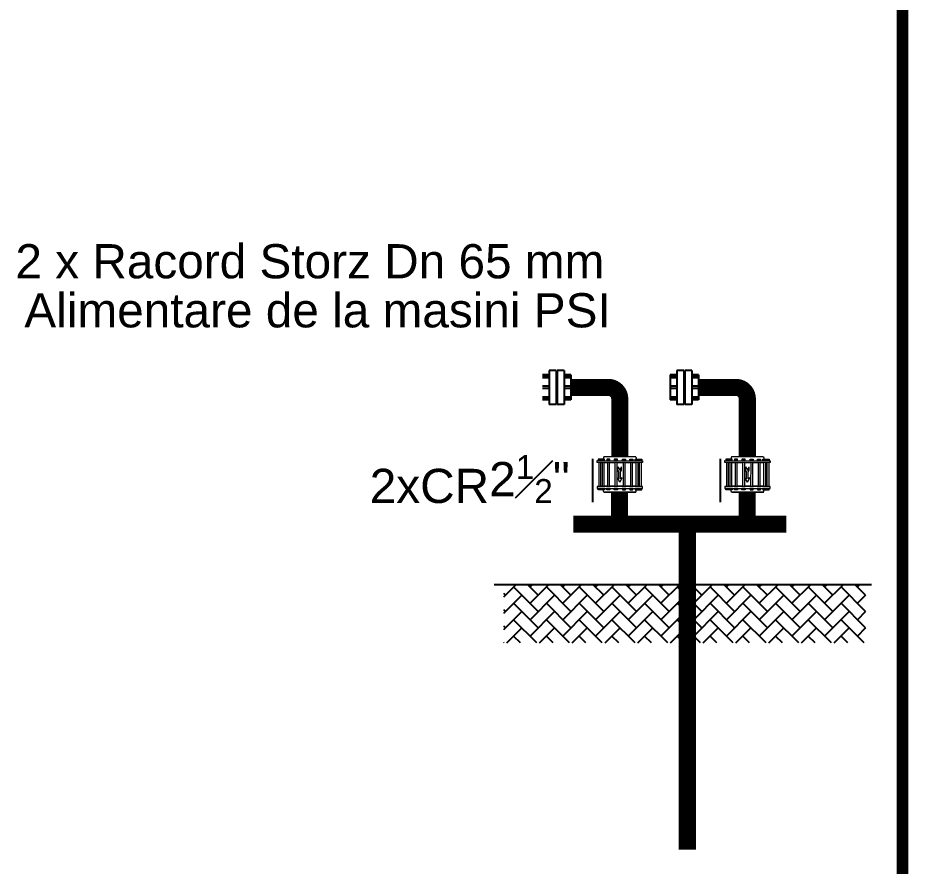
# Model space of a CAD drawing. Extents: x -6531732 to 89637, y -8915 to 32458.
# Drawn here: x 6742 to 10649, y 23759 to 27481 of the extents above; entities that cross this region are included whole.
import ezdxf
from ezdxf.enums import TextEntityAlignment as Align

# ---------------------------------------------------------------- set-up
doc = ezdxf.new("R2010")
doc.units = 0
for name, color, linetype, lineweight in [('SAN-MC-COLD WATER', 5, 'Continuous', 30), ('SAN-MC-Racorduri PSI', 140, 'Continuous', 5), ('SAN-MC-VALVE', 7, 'Continuous', 5)]:
    doc.layers.add(name, color=color, linetype=linetype, lineweight=lineweight)
doc.layers.add('SAN-MC-TEXT', color=7, linetype='Continuous')
doc.styles.get("Standard").update_dxf_attribs({"font": 'arial.ttf'})
doc.linetypes.add('PSI_LINE', pattern='A,300,-150,["PSI",Standard,S=0.5,R=0,X=-130,Y=-30],-5', length=455)
doc.dimstyles.get("Standard").update_dxf_attribs({"dimtxt": 0.18, "dimasz": 0.18, "dimexe": 0.18, "dimexo": 0.0625, "dimgap": 0.09, "dimtad": 0, "dimtih": 1, "dimtoh": 1, "dimdec": 4, "dimzin": 0, "dimdsep": 46, "dimtxsty": 'Standard', "dimcen": 0.09, "dimadec": 0, "dimazin": 0, "dimtfac": 1, "dimtdec": 4, "dimtofl": 0, "dimtmove": 0, "dimatfit": 3, "dimfxl": 1, "dimtolj": 1, "dimtzin": 0, "dimarcsym": 0})

# ---------------------------------------------------------------- blocks, each defined once
blk = doc.blocks.new('Clapeta Sens')
at = {"layer": 'SAN-MC-VALVE'}
for p, q in [((-99.3, 129.5), (99.2, 129.6)), ((-92.8, 129.5), (-92.8, 25.1)), ((-92.3, 139.3), (-92.3, 143.8)), ((-85.5, 139.3), (-85.5, 143.8)), ((-84.9, 129.5), (-84.9, 25.1)), ((-84.9, 127.9), (-78.2, 127.9)), ((-78.2, 129.5), (-78.2, 25.1)), ((-77.7, 139.3), (-77.7, 143.9)), ((-70, 154.7), (-73.5, 144.5)), ((-70.9, 139.3), (-70.9, 143.9)), ((-70.4, 129.5), (-70.4, 25.1)), ((-70.4, 127.9), (-54.3, 128)), ((-70, 154.7), (69.9, 154.8)), ((-54.3, 129.5), (-54.3, 25.1)), ((-53.8, 139.4), (-53.8, 143.9)), ((-47, 139.4), (-47, 143.9)), ((-46.4, 129.5), (-46.4, 25.1)), ((-46.4, 128), (-21.6, 128)), ((-21.6, 129.6), (-21.6, 25.1)), ((-21.1, 139.4), (-21.1, 143.9)), ((-14.3, 139.4), (-14.3, 143.9)), ((-13.8, 129.6), (-13.7, 25.2)), ((-13.8, 128), (13.7, 128)), ((13.7, 129.6), (13.7, 25.2)), ((14.2, 139.4), (14.2, 143.9)), ((21, 139.4), (21, 143.9)), ((21.6, 129.6), (21.6, 25.2)), ((21.6, 128), (46.4, 128)), ((46.4, 129.6), (46.4, 25.2)), ((46.9, 139.4), (46.9, 143.9)), ((53.7, 139.4), (53.7, 144)), ((54.2, 129.6), (54.2, 25.2)), ((54.2, 128), (70.3, 128)), ((69.9, 154.8), (73.4, 144.6)), ((70.3, 129.6), (70.3, 25.2)), ((70.8, 139.5), (70.8, 144)), ((77.6, 139.5), (77.6, 144)), ((78.2, 129.6), (78.2, 25.2)), ((78.2, 128.1), (84.9, 128.1)), ((84.9, 129.6), (84.9, 25.2)), ((85.4, 139.5), (85.4, 144)), ((92.2, 139.5), (92.2, 144)), ((92.7, 129.6), (92.7, 25.2)), ((0.7, 96.6), (-7.6, 111)), ((-7.6, 96.3), (-7.6, 111)), ((-3.3, 88.9), (-7.6, 96.3)), ((-3.3, 58.7), (-3.3, 88.9)), ((9, 111), (0.7, 96.6)), ((4.7, 88.9), (9, 96.3)), ((4.7, 58.7), (4.7, 88.9)), ((9, 96.3), (9, 111)), ((-9.7, 62.9), (-3.3, 58.7)), ((0.7, 43.9), (-9.7, 62.9)), ((0.7, 43.9), (11.1, 62.9)), ((11.1, 62.9), (4.7, 58.7)), ((-92.2, 15.3), (-92.2, 10.8)), ((-85.4, 15.3), (-85.4, 10.8)), ((-84.9, 26.7), (-78.2, 26.7)), ((-77.7, 15.3), (-77.7, 10.8)), ((-69.9, -0.1), (-73.5, 10.2)), ((-70.9, 15.3), (-70.9, 10.8)), ((-70.4, 26.7), (-54.3, 26.7)), ((69.9, 0.1), (-69.9, -0.1)), ((-69.9, -0.1), (69.9, 0.1)), ((-69.9, -0.1), (69.9, 0.1)), ((-53.7, 15.3), (-53.7, 10.8)), ((-46.9, 15.3), (-46.9, 10.8)), ((-46.4, 26.7), (-21.6, 26.7)), ((-21.1, 15.3), (-21.1, 10.8)), ((-14.3, 15.3), (-14.3, 10.8)), ((-13.8, 26.7), (13.7, 26.7)), ((14.2, 15.3), (14.2, 10.8)), ((21.1, 15.4), (21.1, 10.8)), ((21.6, 26.8), (46.4, 26.8)), ((46.9, 15.4), (46.9, 10.9)), ((53.7, 15.4), (53.7, 10.9)), ((54.2, 26.8), (70.3, 26.8)), ((69.9, 0.1), (73.5, 10.3)), ((69.9, 0.1), (69.9, 0.1)), ((70.9, 15.4), (70.9, 10.9)), ((77.7, 15.4), (77.7, 10.9)), ((78.2, 26.8), (84.9, 26.8)), ((85.4, 15.4), (85.4, 10.9)), ((92.2, 15.4), (92.2, 10.9)), ((-69.9, -0.1), (-69.9, -0.1))]:
    blk.add_line(p, q, dxfattribs=at)
for points in [[(-99.3, 138.1), (-99.3, 129.5), (99.2, 129.6), (99.2, 138.3)], [(-82.1, 139.3), (-82.1, 144), (-82.9, 144.5), (-94.9, 144.4), (-95.7, 144), (-95.7, 139.3)], [(-82.2, 138.2), (-82.2, 139.3), (-66.5, 139.3), (-66.5, 138.2)], [(-67.5, 139.3), (-67.5, 144), (-68.3, 144.5), (-80.3, 144.5), (-81.1, 144), (-81.1, 139.3)], [(-58.2, 138.2), (-58.2, 139.4), (-42.5, 139.4), (-42.5, 138.2)], [(-43.5, 139.4), (-43.6, 144), (-44.3, 144.5), (-56.4, 144.5), (-57.2, 144), (-57.2, 139.4)], [(-25.6, 138.2), (-25.6, 139.4), (-9.8, 139.4), (-9.8, 138.2)], [(-10.9, 139.4), (-10.9, 144), (-11.7, 144.5), (-23.7, 144.5), (-24.5, 144), (-24.5, 139.4)], [(25.5, 138.2), (25.5, 139.4), (9.8, 139.4), (9.8, 138.2)], [(10.8, 139.4), (10.8, 144), (11.6, 144.5), (23.6, 144.5), (24.4, 144.1), (24.4, 139.4)], [(58.1, 138.3), (58.1, 139.4), (42.4, 139.4), (42.4, 138.3)], [(43.5, 139.4), (43.5, 144.1), (44.3, 144.5), (56.3, 144.6), (57.1, 144.1), (57.1, 139.4)], [(82.1, 138.3), (82.1, 139.5), (66.4, 139.4), (66.4, 138.3)], [(67.4, 139.4), (67.4, 144.1), (68.2, 144.6), (80.3, 144.6), (81, 144.1), (81, 139.5)], [(82, 139.5), (82, 144.1), (82.8, 144.6), (94.8, 144.6), (95.6, 144.1), (95.6, 139.5)], [(-99.3, 16.4), (-99.3, 25.1), (99.3, 25.2), (99.3, 16.6)], [(-82, 15.3), (-82, 10.6), (-82.8, 10.2), (-94.9, 10.2), (-95.7, 10.6), (-95.7, 15.3)], [(-82.2, 16.5), (-82.2, 15.3), (-66.4, 15.3), (-66.4, 16.5)], [(-67.5, 15.3), (-67.5, 10.6), (-68.3, 10.2), (-80.3, 10.2), (-81.1, 10.6), (-81.1, 15.3)], [(-58.2, 16.5), (-58.2, 15.3), (-42.5, 15.3), (-42.5, 16.5)], [(-43.5, 15.3), (-43.5, 10.7), (-44.3, 10.2), (-56.3, 10.2), (-57.1, 10.7), (-57.1, 15.3)], [(-25.5, 16.5), (-25.5, 15.3), (-9.8, 15.3), (-9.8, 16.5)], [(-10.9, 15.3), (-10.9, 10.7), (-11.7, 10.2), (-23.7, 10.2), (-24.5, 10.7), (-24.5, 15.3)], [(25.5, 16.5), (25.5, 15.4), (9.8, 15.3), (9.8, 16.5)], [(10.8, 15.3), (10.8, 10.7), (11.6, 10.2), (23.7, 10.2), (24.5, 10.7), (24.5, 15.4)], [(58.2, 16.6), (58.2, 15.4), (42.4, 15.4), (42.4, 16.5)], [(43.5, 15.4), (43.5, 10.7), (44.3, 10.3), (56.3, 10.3), (57.1, 10.7), (57.1, 15.4)], [(82.1, 16.6), (82.1, 15.4), (66.4, 15.4), (66.4, 16.6)], [(67.5, 15.4), (67.5, 10.7), (68.3, 10.3), (80.3, 10.3), (81.1, 10.8), (81.1, 15.4)], [(82, 15.4), (82, 10.8), (82.8, 10.3), (94.8, 10.3), (95.6, 10.8), (95.6, 15.4)]]:
    blk.add_lwpolyline(points, close=True, dxfattribs=at)
for points in [[(-81, 138.2), (-96.7, 138.1), (-96.7, 139.3), (-81, 139.3)], [(80.9, 138.3), (96.7, 138.3), (96.7, 139.5), (80.9, 139.5)], [(-81, 16.5), (-96.7, 16.4), (-96.7, 15.3), (-81, 15.3)], [(81, 16.6), (96.7, 16.6), (96.7, 15.4), (81, 15.4)]]:
    blk.add_lwpolyline(points, dxfattribs=at)
for centre, radius, start, end in [((-94, 141.7), 2.71, 51.1632, 128.9213), ((-88.9, 134.5), 9.95, 70.0269, 110.0577), ((-83.8, 141.7), 2.71, 51.1633, 128.9213), ((-79.4, 141.7), 2.71, 51.1632, 128.9213), ((-74.3, 134.5), 9.95, 70.0269, 110.0577), ((-69.2, 141.7), 2.71, 51.1633, 128.9213), ((-55.5, 141.8), 2.71, 51.1632, 128.9213), ((-50.4, 134.5), 9.95, 70.0269, 110.0577), ((-45.3, 141.8), 2.71, 51.1633, 128.9213), ((-22.8, 141.8), 2.71, 51.1632, 128.9213), ((-17.7, 134.5), 9.95, 70.0269, 110.0577), ((-12.6, 141.8), 2.71, 51.1633, 128.9213), ((12.5, 141.8), 2.71, 51.1633, 128.9213), ((17.6, 134.6), 9.95, 70.0269, 110.0577), ((22.7, 141.8), 2.71, 51.1632, 128.9214), ((45.2, 141.8), 2.71, 51.1633, 128.9213), ((50.3, 134.6), 9.95, 70.0269, 110.0577), ((55.4, 141.8), 2.71, 51.1632, 128.9214), ((69.1, 141.8), 2.71, 51.1633, 128.9213), ((74.2, 134.6), 9.95, 70.0269, 110.0577), ((79.3, 141.9), 2.71, 51.1632, 128.9214), ((83.7, 141.9), 2.71, 51.1633, 128.9213), ((88.8, 134.6), 9.95, 70.0269, 110.0577), ((93.9, 141.9), 2.71, 51.1632, 128.9214), ((-94, 12.9), 2.71, 231.1632, 308.9214), ((-88.8, 20.1), 9.95, 250.0269, 290.0577), ((-83.7, 12.9), 2.71, 231.1633, 308.9213), ((-79.4, 12.9), 2.71, 231.1632, 308.9214), ((-74.3, 20.1), 9.95, 250.0269, 290.0577), ((-69.2, 12.9), 2.71, 231.1633, 308.9213), ((-55.4, 12.9), 2.71, 231.1632, 308.9214), ((-50.3, 20.1), 9.95, 250.0269, 290.0577), ((-45.2, 12.9), 2.71, 231.1633, 308.9213), ((-22.8, 12.9), 2.71, 231.1632, 308.9214), ((-17.7, 20.2), 9.95, 250.0269, 290.0577), ((-12.6, 12.9), 2.71, 231.1633, 308.9213), ((12.5, 12.9), 2.71, 231.1633, 308.9213), ((17.6, 20.2), 9.95, 250.0269, 290.0577), ((22.8, 13), 2.71, 231.1632, 308.9213), ((45.2, 13), 2.71, 231.1633, 308.9213), ((50.3, 20.2), 9.95, 250.0269, 290.0577), ((55.4, 13), 2.71, 231.1632, 308.9213), ((69.2, 13), 2.71, 231.1633, 308.9213), ((74.3, 20.2), 9.95, 250.0269, 290.0577), ((79.4, 13), 2.71, 231.1632, 308.9213), ((83.7, 13), 2.71, 231.1633, 308.9213), ((88.8, 20.2), 9.95, 250.0269, 290.0577), ((93.9, 13), 2.71, 231.1632, 308.9213)]:
    blk.add_arc(centre, radius, start, end, dxfattribs=at)

msp = doc.modelspace()

# ---------------------------------------------------------------- hatches: boundary and pattern name
at = {"layer": 'SAN-MC-TEXT'}
h = msp.add_hatch(dxfattribs=at)
h.set_pattern_fill('AR-HBONE', color=256, scale=0.5, style=0)
h.set_pattern_definition([(45, (-167885.63, 114283.656), (7e-15, 71.842049), [152.4, -50.8]), (135, (-167849.707, 114319.577), (7e-15, 71.842049), [152.4, -50.8])])
h.paths.add_polyline_path([(8874.5, 24995.1), (8874.5, 24738.5), (10464.1, 24738.5), (10464.1, 24995.1)])

# ---------------------------------------------------------------- linework, layer by layer
at = {"layer": 'SAN-MC-COLD WATER', "const_width": 50}
msp.add_lwpolyline([(10624.3, 23160.3), (10624.3, 27986)], dxfattribs=at)
at = {"layer": 'SAN-MC-Racorduri PSI', "linetype": 'PSI_LINE', "ltscale": 2, "const_width": 75}
for points in [[(9383.3, 25554.9), (9383.3, 25809.5, 0.414214), (9333.3, 25859.5), (9169.1, 25859.5)], [(9943.4, 25554.9), (9943.4, 25809.5, 0.414214), (9893.4, 25859.5), (9729.3, 25859.5)]]:
    msp.add_lwpolyline(points, format="xyb", dxfattribs=at)
for points in [[(9382.8, 25400), (9382.8, 25259)], [(9943, 25400), (9943, 25259)], [(9679.9, 23831.9), (9679.9, 25259)]]:
    msp.add_lwpolyline(points, dxfattribs=at)
at = {"layer": 'SAN-MC-Racorduri PSI', "linetype": 'Continuous', "ltscale": 2, "const_width": 75}
msp.add_lwpolyline([(10114.3, 25259), (9180, 25259)], dxfattribs=at)
at = {"layer": 'SAN-MC-TEXT'}
for p, q in [((9074.1, 25914.5), (9044.1, 25914.5)), ((9074.1, 25934.5), (9074.1, 25784.5)), ((9104.1, 25934.5), (9074.1, 25934.5)), ((9104.1, 25934.5), (9104.1, 25784.5)), ((9139.1, 25934.5), (9109.1, 25934.5)), ((9109.1, 25934.5), (9109.1, 25784.5)), ((9139.1, 25934.5), (9139.1, 25784.5)), ((9169.1, 25914.5), (9139.1, 25914.5)), ((9169.1, 25914.5), (9169.1, 25804.5)), ((9634.3, 25914.5), (9604.3, 25914.5)), ((9604.3, 25914.5), (9604.3, 25804.5)), ((9634.3, 25934.5), (9634.3, 25784.5)), ((9664.3, 25934.5), (9634.3, 25934.5)), ((9664.3, 25934.5), (9664.3, 25784.5)), ((9699.3, 25934.5), (9669.3, 25934.5)), ((9669.3, 25934.5), (9669.3, 25784.5)), ((9699.3, 25934.5), (9699.3, 25784.5)), ((9729.3, 25914.5), (9699.3, 25914.5)), ((9729.3, 25914.5), (9729.3, 25804.5)), ((9074.1, 25908), (9044.1, 25908)), ((9074.1, 25902), (9044.1, 25902)), ((9169.1, 25908), (9139.1, 25908)), ((9169.1, 25902), (9139.1, 25902)), ((9634.3, 25908), (9604.3, 25908)), ((9634.3, 25902), (9604.3, 25902)), ((9729.3, 25908), (9699.3, 25908)), ((9729.3, 25902), (9699.3, 25902)), ((9074.1, 25864.5), (9044.1, 25864.5)), ((9074.1, 25854.5), (9044.1, 25854.5)), ((9169.1, 25864.5), (9139.1, 25864.5)), ((9169.1, 25854.5), (9139.1, 25854.5)), ((9634.3, 25864.5), (9604.3, 25864.5)), ((9634.3, 25854.5), (9604.3, 25854.5)), ((9729.3, 25864.5), (9699.3, 25864.5)), ((9729.3, 25854.5), (9699.3, 25854.5)), ((9074.1, 25817), (9044.1, 25817)), ((9074.1, 25811), (9044.1, 25811)), ((9074.1, 25804.5), (9044.1, 25804.5)), ((9169.1, 25817), (9139.1, 25817)), ((9169.1, 25811), (9139.1, 25811)), ((9169.1, 25804.5), (9139.1, 25804.5)), ((9634.3, 25817), (9604.3, 25817)), ((9634.3, 25811), (9604.3, 25811)), ((9634.3, 25804.5), (9604.3, 25804.5)), ((9729.3, 25817), (9699.3, 25817)), ((9729.3, 25811), (9699.3, 25811)), ((9729.3, 25804.5), (9699.3, 25804.5)), ((9104.1, 25784.5), (9074.1, 25784.5)), ((9139.1, 25784.5), (9109.1, 25784.5)), ((9664.3, 25784.5), (9634.3, 25784.5)), ((9699.3, 25784.5), (9669.3, 25784.5)), ((8832.8, 24995.1), (10487.9, 24995.1))]:
    msp.add_line(p, q, dxfattribs=at)

# ---------------------------------------------------------------- block references
at = {"layer": 'SAN-MC-TEXT', "xscale": -1}
for p in [(9384, 25400), (9944.2, 25400)]:
    msp.add_blockref('Clapeta Sens', p, dxfattribs=at)

# ---------------------------------------------------------------- texts
at = {"layer": 'SAN-MC-TEXT'}
for s, p in [('2 x Racord Storz Dn 65 mm', (8023.5, 26413.2)), ('Alimentare de la masini PSI', (8057, 26198))]:
    msp.add_text(s, height=150, dxfattribs=at).set_placement(p, align=Align.MIDDLE_CENTER)
at = {"layer": 'SAN-MC-TEXT', "insert": (8286.1, 25562.3), "char_height": 150, "width": 2045.744, "attachment_point": 1}
msp.add_mtext('2xCR{\\A1;2\\H0.7x;\\S1#2;\\H1.42857x;"}', dxfattribs=at)

# ---------------------------------------------------------------- leaders
at = {"layer": 'SAN-MC-TEXT'}
for points in [[(9264.9, 25356), (9264.9, 25546.8)], [(9825, 25356), (9825, 25546.8)]]:
    msp.add_leader(points, dimstyle='Standard', override={"dimasz": 0.05, "dimgap": 0.009}, dxfattribs=at)

doc.saveas('drawing.dxf')
